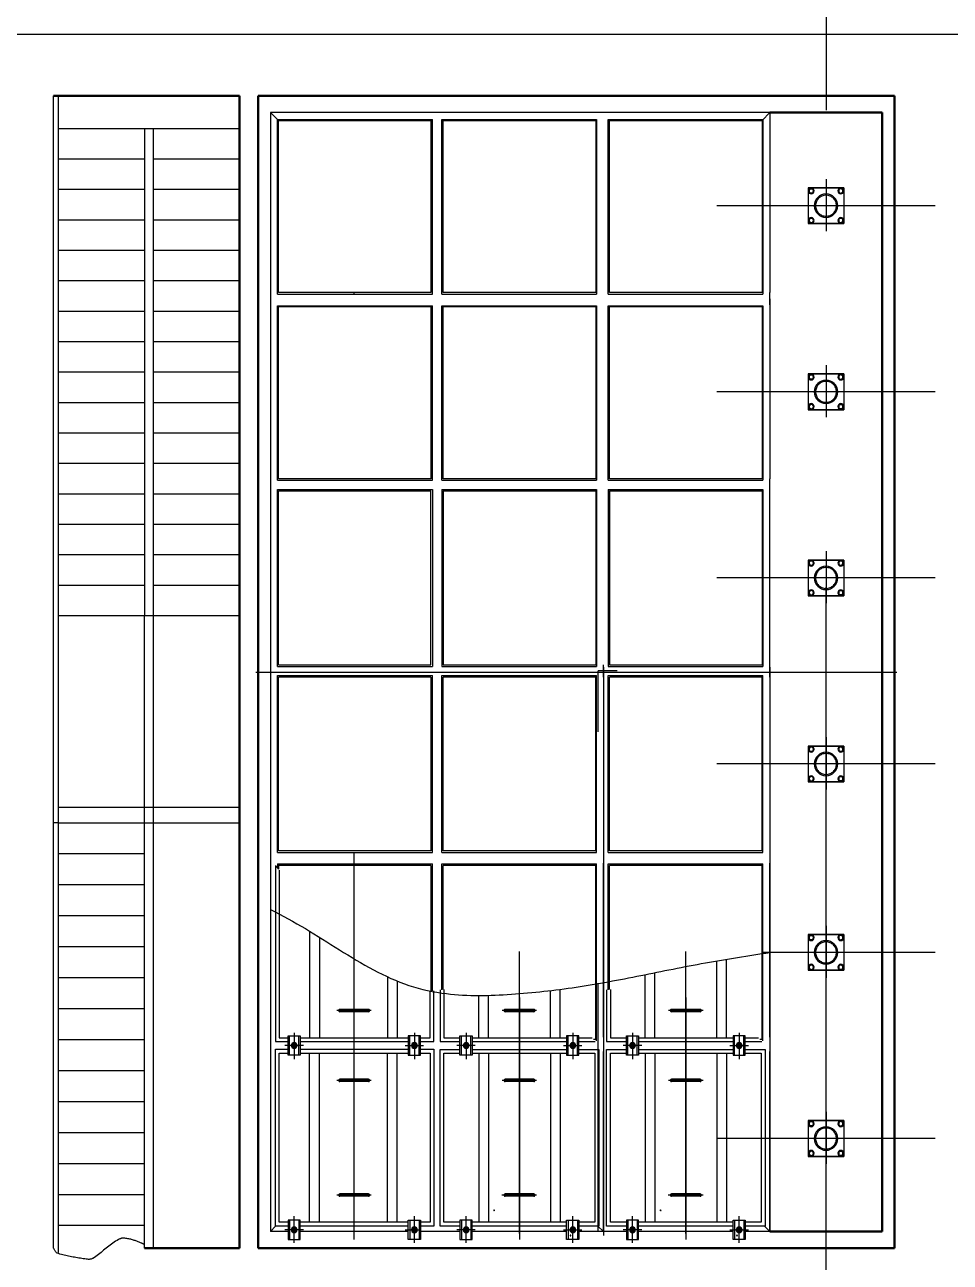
# Model space of a CAD drawing. Extents: x -170 to 1091, y -90 to 504.
# Drawn here: x 235.02 to 242.5, y 65.9 to 75.91 of the extents above; entities that cross this region are included whole.
import ezdxf

# ---------------------------------------------------------------- set-up
doc = ezdxf.new("R2010")
doc.units = 0
doc.header["$LTSCALE"] = 1000
for name, pattern in [('1 实线', [0]), ('2 虚线', [5.75, 4.5, -1.25]), ('4 点画线', [9, 6.25, -1.25, 0.25, -1.25]), ('5 双点画线', [10.5, 6.25, -1.25, 0.25, -1.25, 0.25, -1.25]), ('PF_CENTER', [400, 250, -50, 50, -50])]:
    doc.linetypes.add(name, pattern=pattern)
for name, color, linetype, lineweight in [('01 粗实线', 7, '1 实线', 50), ('02 细灰线', 253, '1 实线', 25), ('03 细红线', 6, '1 实线', 25), ('04 虚线', 54, '2 虚线', 25), ('05 点画线', 141, '4 点画线', 25), ('07 双点画线', 6, '5 双点画线', 25)]:
    doc.layers.add(name, color=color, linetype=linetype, lineweight=lineweight)
doc.layers.add('02', color=1, linetype='CONTINUOUS')
doc.layers.add('05', color=4, linetype='PF_CENTER')

msp = doc.modelspace()

# ---------------------------------------------------------------- linework, layer by layer
at = {"layer": '01 粗实线'}
for p, q in [((236.75632, 75.33535, 0), (235.25334, 75.33535, 0)), ((236.75632, 75.33535, 0), (236.75632, 66.01535, 0)), ((236.90879, 66.01535, 0), (236.90879, 75.33535, 0)), ((236.90879, 75.33535, 0), (242.05334, 75.33535, 0)), ((242.05334, 75.33535, 0), (242.05334, 66.01535, 0)), ((241.04636, 75.20074, 0), (241.95364, 75.20074, 0)), ((241.95364, 75.20074, 0), (241.95364, 66.14971, 0)), ((241.04636, 66.14971, 0), (241.95364, 66.14971, 0)), ((236.75632, 66.01535, 0), (235.98863, 66.01535, 0)), ((242.05334, 66.01535, 0), (236.90879, 66.01535, 0))]:
    msp.add_line(p, q, dxfattribs=at)
at = {"layer": '01 粗实线', "color": 3, "lineweight": 25}
for p, q in [((241.64457, 74.59235, 0), (241.35543, 74.59235, 0)), ((241.35543, 74.59235, 0), (241.64457, 74.59235, 0)), ((241.35543, 74.59235, 0), (241.35543, 74.30322, 0)), ((241.35543, 74.59235, 0), (241.35543, 74.30322, 0)), ((241.64457, 74.59235, 0), (241.64457, 74.30322, 0)), ((241.64457, 74.30322, 0), (241.35543, 74.30322, 0)), ((241.35543, 74.30322, 0), (241.64457, 74.30322, 0)), ((241.64457, 73.08687, 0), (241.35543, 73.08687, 0)), ((241.35543, 73.08687, 0), (241.64457, 73.08687, 0)), ((241.35543, 73.08687, 0), (241.35543, 72.79774, 0)), ((241.35543, 73.08687, 0), (241.35543, 72.79774, 0)), ((241.64457, 73.08687, 0), (241.64457, 72.79774, 0)), ((241.64457, 72.79774, 0), (241.35543, 72.79774, 0)), ((241.35543, 72.79774, 0), (241.64457, 72.79774, 0)), ((241.64457, 71.58139, 0), (241.35543, 71.58139, 0)), ((241.35543, 71.58139, 0), (241.64457, 71.58139, 0)), ((241.35543, 71.58139, 0), (241.35543, 71.29226, 0)), ((241.35543, 71.58139, 0), (241.35543, 71.29226, 0)), ((241.64457, 71.58139, 0), (241.64457, 71.29226, 0)), ((241.64457, 71.29226, 0), (241.35543, 71.29226, 0)), ((241.35543, 71.29226, 0), (241.64457, 71.29226, 0)), ((241.35543, 70.07674, 0), (241.64457, 70.07674, 0)), ((241.64457, 70.07674, 0), (241.35543, 70.07674, 0)), ((241.35543, 70.07674, 0), (241.35543, 69.7876, 0)), ((241.35543, 70.07674, 0), (241.35543, 69.7876, 0)), ((241.64457, 70.07674, 0), (241.64457, 69.7876, 0)), ((241.35543, 69.7876, 0), (241.64457, 69.7876, 0)), ((241.64457, 69.7876, 0), (241.35543, 69.7876, 0)), ((241.35543, 68.55249, 0), (241.64457, 68.55249, 0)), ((241.64457, 68.55249, 0), (241.35543, 68.55249, 0)), ((241.35543, 68.55249, 0), (241.35543, 68.26336, 0)), ((241.35543, 68.55249, 0), (241.35543, 68.26336, 0)), ((241.64457, 68.55249, 0), (241.64457, 68.26336, 0)), ((241.35543, 68.26336, 0), (241.64457, 68.26336, 0)), ((241.64457, 68.26336, 0), (241.35543, 68.26336, 0)), ((241.35543, 67.04702, 0), (241.64457, 67.04702, 0)), ((241.64457, 67.04702, 0), (241.35543, 67.04702, 0)), ((241.35543, 67.04702, 0), (241.35543, 66.75789, 0)), ((241.35543, 67.04702, 0), (241.35543, 66.75789, 0)), ((241.64457, 67.04702, 0), (241.64457, 66.75789, 0)), ((241.35543, 66.75789, 0), (241.64457, 66.75789, 0)), ((241.64457, 66.75789, 0), (241.35543, 66.75789, 0))]:
    msp.add_line(p, q, dxfattribs=at)
at = {"layer": '01 粗实线', "color": 253, "lineweight": 25}
for p, q in [((237.00683, 69.16243, 0), (237.00849, 69.16037, 0)), ((237.05219, 69.10616, 0), (237.07122, 69.08254, 0))]:
    msp.add_line(p, q, dxfattribs=at)
at = {"layer": '01 粗实线', "color": 9, "lineweight": 25, "elevation": 0}
for points in [[(241.40015, 74.56742), (241.39026, 74.54947), (241.37047, 74.54947), (241.36057, 74.56742), (241.37047, 74.58537), (241.39026, 74.58537)], [(241.59985, 74.56742), (241.60974, 74.54947), (241.62953, 74.54947), (241.63943, 74.56742), (241.62953, 74.58537), (241.60974, 74.58537)], [(241.40015, 74.32815), (241.39026, 74.34609), (241.37047, 74.34609), (241.36057, 74.32815), (241.37047, 74.3102), (241.39026, 74.3102)], [(241.59985, 74.32815), (241.60974, 74.34609), (241.62953, 74.34609), (241.63943, 74.32815), (241.62953, 74.3102), (241.60974, 74.3102)], [(241.40015, 73.06194), (241.39026, 73.044), (241.37047, 73.044), (241.36057, 73.06194), (241.37047, 73.07989), (241.39026, 73.07989)], [(241.59985, 73.06194), (241.60974, 73.044), (241.62953, 73.044), (241.63943, 73.06194), (241.62953, 73.07989), (241.60974, 73.07989)], [(241.40015, 72.82267), (241.39026, 72.84061), (241.37047, 72.84061), (241.36057, 72.82267), (241.37047, 72.80472), (241.39026, 72.80472)], [(241.59985, 72.82267), (241.60974, 72.84061), (241.62953, 72.84061), (241.63943, 72.82267), (241.62953, 72.80472), (241.60974, 72.80472)], [(241.40015, 71.55647), (241.39026, 71.53852), (241.37047, 71.53852), (241.36057, 71.55647), (241.37047, 71.57441), (241.39026, 71.57441)], [(241.59985, 71.55647), (241.60974, 71.53852), (241.62953, 71.53852), (241.63943, 71.55647), (241.62953, 71.57441), (241.60974, 71.57441)], [(241.40015, 71.31719), (241.39026, 71.33514), (241.37047, 71.33514), (241.36057, 71.31719), (241.37047, 71.29925), (241.39026, 71.29925)], [(241.59985, 71.31719), (241.60974, 71.33514), (241.62953, 71.33514), (241.63943, 71.31719), (241.62953, 71.29925), (241.60974, 71.29925)], [(241.40015, 70.05181), (241.39026, 70.03386), (241.37047, 70.03386), (241.36057, 70.05181), (241.37047, 70.06975), (241.39026, 70.06975)], [(241.59985, 70.05181), (241.60974, 70.03386), (241.62953, 70.03386), (241.63943, 70.05181), (241.62953, 70.06975), (241.60974, 70.06975)], [(241.40015, 69.81253), (241.39026, 69.83048), (241.37047, 69.83048), (241.36057, 69.81253), (241.37047, 69.79459), (241.39026, 69.79459)], [(241.59985, 69.81253), (241.60974, 69.83048), (241.62953, 69.83048), (241.63943, 69.81253), (241.62953, 69.79459), (241.60974, 69.79459)], [(241.40015, 68.52757), (241.39026, 68.50962), (241.37047, 68.50962), (241.36057, 68.52757), (241.37047, 68.54551), (241.39026, 68.54551)], [(241.59985, 68.52757), (241.60974, 68.50962), (241.62953, 68.50962), (241.63943, 68.52757), (241.62953, 68.54551), (241.60974, 68.54551)], [(241.40015, 68.28829), (241.39026, 68.30624), (241.37047, 68.30624), (241.36057, 68.28829), (241.37047, 68.27035), (241.39026, 68.27035)], [(241.59985, 68.28829), (241.60974, 68.30624), (241.62953, 68.30624), (241.63943, 68.28829), (241.62953, 68.27035), (241.60974, 68.27035)], [(241.40015, 67.02209), (241.39026, 67.00414), (241.37047, 67.00414), (241.36057, 67.02209), (241.37047, 67.04003), (241.39026, 67.04003)], [(241.59985, 67.02209), (241.60974, 67.00414), (241.62953, 67.00414), (241.63943, 67.02209), (241.62953, 67.04003), (241.60974, 67.04003)], [(241.40015, 66.78281), (241.39026, 66.80076), (241.37047, 66.80076), (241.36057, 66.78281), (241.37047, 66.76487), (241.39026, 66.76487)], [(241.59985, 66.78281), (241.60974, 66.80076), (241.62953, 66.80076), (241.63943, 66.78281), (241.62953, 66.76487), (241.60974, 66.76487)]]:
    msp.add_lwpolyline(points, close=True, dxfattribs=at)
at = {"layer": '01 粗实线', "color": 9, "lineweight": 25}
for centre, radius, start, end in [((241.38036, 74.56742, 0), 0.02393, 90, 270), ((241.38036, 74.56742, 0), 0.01734, 90, 270), ((241.38036, 74.56742, 0), 0.02393, 270, 90), ((241.38036, 74.56742, 0), 0.01734, 270, 90), ((241.61964, 74.56742, 0), 0.02393, 90, 270), ((241.61964, 74.56742, 0), 0.01734, 90, 270), ((241.61964, 74.56742, 0), 0.02393, 270, 90), ((241.61964, 74.56742, 0), 0.01734, 270, 90), ((241.38036, 74.32815, 0), 0.02393, 90, 270), ((241.38036, 74.32815, 0), 0.01734, 90, 270), ((241.38036, 74.32815, 0), 0.02393, 270, 90), ((241.38036, 74.32815, 0), 0.01734, 270, 90), ((241.61964, 74.32815, 0), 0.02393, 90, 270), ((241.61964, 74.32815, 0), 0.01734, 90, 270), ((241.61964, 74.32815, 0), 0.02393, 270, 90), ((241.61964, 74.32815, 0), 0.01734, 270, 90), ((241.38036, 73.06194, 0), 0.02393, 90, 270), ((241.38036, 73.06194, 0), 0.01734, 90, 270), ((241.38036, 73.06194, 0), 0.02393, 270, 90), ((241.38036, 73.06194, 0), 0.01734, 270, 90), ((241.61964, 73.06194, 0), 0.02393, 90, 270), ((241.61964, 73.06194, 0), 0.01734, 90, 270), ((241.61964, 73.06194, 0), 0.02393, 270, 90), ((241.61964, 73.06194, 0), 0.01734, 270, 90), ((241.38036, 72.82267, 0), 0.02393, 90, 270), ((241.38036, 72.82267, 0), 0.01734, 90, 270), ((241.38036, 72.82267, 0), 0.02393, 270, 90), ((241.38036, 72.82267, 0), 0.01734, 270, 90), ((241.61964, 72.82267, 0), 0.02393, 90, 270), ((241.61964, 72.82267, 0), 0.01734, 90, 270), ((241.61964, 72.82267, 0), 0.02393, 270, 90), ((241.61964, 72.82267, 0), 0.01734, 270, 90), ((241.38036, 71.55647, 0), 0.02393, 90, 270), ((241.38036, 71.55647, 0), 0.01734, 90, 270), ((241.38036, 71.55647, 0), 0.02393, 270, 90), ((241.38036, 71.55647, 0), 0.01734, 270, 90), ((241.61964, 71.55647, 0), 0.02393, 90, 270), ((241.61964, 71.55647, 0), 0.01734, 90, 270), ((241.61964, 71.55647, 0), 0.02393, 270, 90), ((241.61964, 71.55647, 0), 0.01734, 270, 90), ((241.38036, 71.31719, 0), 0.02393, 90, 270), ((241.38036, 71.31719, 0), 0.01734, 90, 270), ((241.38036, 71.31719, 0), 0.02393, 270, 90), ((241.38036, 71.31719, 0), 0.01734, 270, 90), ((241.61964, 71.31719, 0), 0.02393, 90, 270), ((241.61964, 71.31719, 0), 0.01734, 90, 270), ((241.61964, 71.31719, 0), 0.02393, 270, 90), ((241.61964, 71.31719, 0), 0.01734, 270, 90), ((241.38036, 70.05181, 0), 0.02393, 90, 270), ((241.38036, 70.05181, 0), 0.01734, 90, 270), ((241.38036, 70.05181, 0), 0.02393, 270, 90), ((241.38036, 70.05181, 0), 0.01734, 270, 90), ((241.61964, 70.05181, 0), 0.02393, 90, 270), ((241.61964, 70.05181, 0), 0.01734, 90, 270), ((241.61964, 70.05181, 0), 0.02393, 270, 90), ((241.61964, 70.05181, 0), 0.01734, 270, 90), ((241.38036, 69.81253, 0), 0.02393, 90, 270), ((241.38036, 69.81253, 0), 0.01734, 90, 270), ((241.38036, 69.81253, 0), 0.02393, 270, 90), ((241.38036, 69.81253, 0), 0.01734, 270, 90), ((241.61964, 69.81253, 0), 0.02393, 90, 270), ((241.61964, 69.81253, 0), 0.01734, 90, 270), ((241.61964, 69.81253, 0), 0.02393, 270, 90), ((241.61964, 69.81253, 0), 0.01734, 270, 90), ((241.38036, 68.52757, 0), 0.02393, 90, 270), ((241.38036, 68.52757, 0), 0.01734, 90, 270), ((241.38036, 68.52757, 0), 0.02393, 270, 90), ((241.38036, 68.52757, 0), 0.01734, 270, 90), ((241.61964, 68.52757, 0), 0.02393, 90, 270), ((241.61964, 68.52757, 0), 0.01734, 90, 270), ((241.61964, 68.52757, 0), 0.02393, 270, 90), ((241.61964, 68.52757, 0), 0.01734, 270, 90), ((241.38036, 68.28829, 0), 0.02393, 90, 270), ((241.38036, 68.28829, 0), 0.01734, 90, 270), ((241.38036, 68.28829, 0), 0.02393, 270, 90), ((241.38036, 68.28829, 0), 0.01734, 270, 90), ((241.61964, 68.28829, 0), 0.02393, 90, 270), ((241.61964, 68.28829, 0), 0.01734, 90, 270), ((241.61964, 68.28829, 0), 0.02393, 270, 90), ((241.61964, 68.28829, 0), 0.01734, 270, 90), ((241.38036, 67.02209, 0), 0.02393, 90, 270), ((241.38036, 67.02209, 0), 0.01734, 90, 270), ((241.38036, 67.02209, 0), 0.02393, 270, 90), ((241.38036, 67.02209, 0), 0.01734, 270, 90), ((241.61964, 67.02209, 0), 0.02393, 90, 270), ((241.61964, 67.02209, 0), 0.01734, 90, 270), ((241.61964, 67.02209, 0), 0.02393, 270, 90), ((241.61964, 67.02209, 0), 0.01734, 270, 90), ((241.38036, 66.78281, 0), 0.02393, 90, 270), ((241.38036, 66.78281, 0), 0.01734, 90, 270), ((241.38036, 66.78281, 0), 0.02393, 270, 90), ((241.38036, 66.78281, 0), 0.01734, 270, 90), ((241.61964, 66.78281, 0), 0.02393, 90, 270), ((241.61964, 66.78281, 0), 0.01734, 90, 270), ((241.61964, 66.78281, 0), 0.02393, 270, 90), ((241.61964, 66.78281, 0), 0.01734, 270, 90)]:
    msp.add_arc(centre, radius, start, end, dxfattribs=at)
at = {"layer": '01 粗实线', "color": 3, "lineweight": 25}
for centre, start, end in [((241.5, 74.44778, 0), 90, 270), ((241.5, 74.44778, 0), 270, 90), ((241.5, 72.94231, 0), 90, 270), ((241.5, 72.94231, 0), 270, 90), ((241.5, 71.43683, 0), 90, 270), ((241.5, 71.43683, 0), 270, 90), ((241.5, 69.93217, 0), 90, 270), ((241.5, 69.93217, 0), 270, 90), ((241.5, 68.40793, 0), 90, 270), ((241.5, 68.40793, 0), 270, 90), ((241.5, 66.90245, 0), 90, 270), ((241.5, 66.90245, 0), 270, 90)]:
    msp.add_arc(centre, 0.09472, start, end, dxfattribs=at)
at = {"layer": '01 粗实线', "lineweight": 25}
for centre, start, end in [((238.81603, 66.32146, 0), 90, 270), ((238.81603, 66.32146, 0), 270, 90), ((240.16199, 66.32146, 0), 90, 270), ((240.16199, 66.32146, 0), 270, 90), ((239.44973, 66.1664, 0), 90, 270), ((239.44973, 66.1664, 0), 270, 90), ((240.79569, 66.1664, 0), 90, 270), ((240.79569, 66.1664, 0), 270, 90), ((239.43395, 66.11782, 0), 90, 270), ((239.43395, 66.11782, 0), 270, 90), ((240.77991, 66.11782, 0), 90, 270), ((240.77991, 66.11782, 0), 270, 90)]:
    msp.add_arc(centre, 0.00353, start, end, dxfattribs=at)
at = {"layer": '01 粗实线', "color": 2, "lineweight": 25}
msp.add_open_spline([(235.98863, 66.04495, 0), (235.98695, 66.04574, 0), (235.9836, 66.04733, 0), (235.97863, 66.04977, 0), (235.97365, 66.05217, 0), (235.96865, 66.05451, 0), (235.96102, 66.05774, 0), (235.9508, 66.06178, 0), (235.93806, 66.06681, 0), (235.92531, 66.0717, 0), (235.9125, 66.07645, 0), (235.89903, 66.08148, 0), (235.88464, 66.08598, 0), (235.86925, 66.08938, 0), (235.85376, 66.09213, 0), (235.83817, 66.09437, 0), (235.82569, 66.09672, 0), (235.81605, 66.09769, 0), (235.80939, 66.09701, 0), (235.80285, 66.09555, 0), (235.79648, 66.09344, 0), (235.77583, 66.08469, 0), (235.74263, 66.06551, 0), (235.69929, 66.03321, 0), (235.65791, 65.99817, 0), (235.61586, 65.96406, 0), (235.58428, 65.93965, 0), (235.56163, 65.92826, 0), (235.55087, 65.92585, 0), (235.53985, 65.92494, 0), (235.52875, 65.92524, 0), (235.50539, 65.92809, 0), (235.46993, 65.93361, 0), (235.42226, 65.9414, 0), (235.37485, 65.95044, 0), (235.32834, 65.96276, 0), (235.29373, 65.97005, 0), (235.27358, 65.98067, 0), (235.26775, 65.98883, 0), (235.26305, 65.9978, 0), (235.25881, 66.00723, 0), (235.25514, 66.01305, 0), (235.25334, 66.0159, 0)], degree=3, knots=[0, 0, 0, 0, 0.005578262, 0.011104128, 0.016629105, 0.022151479, 0.02767276, 0.041462818, 0.055120002, 0.06877732, 0.082434284, 0.096090533, 0.111913495, 0.12760435, 0.143345369, 0.159108357, 0.174838908, 0.18146115, 0.188087013, 0.194799666, 0.201540054, 0.208195711, 0.262057426, 0.315925246, 0.370240999, 0.424624645, 0.478563876, 0.489400229, 0.500285889, 0.511383385, 0.522552568, 0.533526615, 0.581951449, 0.630207253, 0.678429636, 0.726619944, 0.774667684, 0.784076661, 0.793733073, 0.804063491, 0.814572485, 0.824677626, 0.824677626, 0.824677626, 0.824677626], dxfattribs=at)
at = {"layer": '02', "ltscale": 8}
msp.add_line((224, 75.83535, 0), (277.35, 75.83535, 0), dxfattribs=at)
at = {"layer": '02 细灰线', "color": 7}
for p, q in [((235.25334, 69.45556, 0), (235.25334, 75.33535, 0)), ((235.29073, 75.33535, 0), (235.29073, 69.45556, 0)), ((237.00849, 75.20074, 0), (237.00849, 66.97068, 0)), ((239.70041, 75.20074, 0), (237.00849, 75.20074, 0)), ((237.00849, 75.20074, 0), (237.07122, 75.13801, 0)), ((241.04636, 75.20074, 0), (238.35445, 75.20074, 0)), ((239.68472, 75.20074, 0), (239.63768, 75.20074, 0)), ((241.04636, 75.20074, 0), (240.98363, 75.13801, 0)), ((241.03068, 75.20074, 0), (240.98363, 75.20074, 0)), ((241.04636, 75.20074, 0), (241.04636, 73.74464, 0)), ((237.06495, 75.14428, 0), (238.31681, 75.14428, 0)), ((237.06495, 73.73287, 0), (237.06495, 75.14428, 0)), ((237.07122, 75.13801, 0), (238.31681, 75.13801, 0)), ((237.07122, 73.74464, 0), (237.07122, 75.13801, 0)), ((238.30505, 75.13801, 0), (238.30505, 73.74464, 0)), ((238.31681, 75.13801, 0), (238.30505, 75.13801, 0)), ((238.39209, 75.14428, 0), (239.64395, 75.14428, 0)), ((238.39209, 75.13801, 0), (239.63768, 75.13801, 0)), ((238.40385, 75.13801, 0), (238.39209, 75.13801, 0)), ((238.40385, 73.74464, 0), (238.40385, 75.13801, 0)), ((239.64395, 75.14428, 0), (239.63768, 75.13801, 0)), ((239.63768, 75.13801, 0), (239.63768, 73.74464, 0)), ((239.64395, 75.14428, 0), (239.64395, 73.73287, 0)), ((239.73804, 75.14428, 0), (240.98991, 75.14428, 0)), ((239.73804, 75.13801, 0), (240.98363, 75.13801, 0)), ((239.74981, 75.13801, 0), (239.73804, 75.13801, 0)), ((239.74981, 73.74464, 0), (239.74981, 75.13801, 0)), ((240.98363, 75.13801, 0), (240.98363, 73.74464, 0)), ((240.98991, 75.14428, 0), (240.98991, 73.73287, 0)), ((235.29073, 75.07336, 0), (236.75632, 75.07336, 0)), ((235.98863, 75.07336, 0), (235.98863, 71.1327, 0)), ((236.05842, 75.07336, 0), (236.05842, 71.1327, 0)), ((235.29073, 74.82707, 0), (235.98863, 74.82707, 0)), ((236.05842, 74.82707, 0), (236.75632, 74.82707, 0)), ((235.29073, 74.58078, 0), (235.98863, 74.58078, 0)), ((236.05842, 74.58078, 0), (236.75632, 74.58078, 0)), ((235.29073, 74.33449, 0), (235.98863, 74.33449, 0)), ((236.05842, 74.33449, 0), (236.75632, 74.33449, 0)), ((235.29073, 74.0882, 0), (235.98863, 74.0882, 0)), ((236.05842, 74.0882, 0), (236.75632, 74.0882, 0)), ((235.29073, 73.8419, 0), (235.98863, 73.8419, 0)), ((236.05842, 73.8419, 0), (236.75632, 73.8419, 0)), ((237.00849, 73.69524, 0), (237.00849, 66.14971, 0)), ((238.30505, 73.74464, 0), (237.07122, 73.74464, 0)), ((239.63768, 73.74464, 0), (238.40385, 73.74464, 0)), ((240.98363, 73.74464, 0), (239.74981, 73.74464, 0)), ((241.04636, 73.64584, 0), (241.04636, 73.74464, 0)), ((241.04636, 73.69524, 0), (241.04636, 72.23913, 0)), ((235.29073, 73.59561, 0), (235.98863, 73.59561, 0)), ((236.05842, 73.59561, 0), (236.75632, 73.59561, 0)), ((237.06495, 72.22737, 0), (237.06495, 73.63878, 0)), ((237.06495, 73.63878, 0), (238.31681, 73.63878, 0)), ((237.06495, 73.63878, 0), (237.07122, 73.63251, 0)), ((237.07122, 72.23913, 0), (237.07122, 73.63251, 0)), ((237.07122, 73.63251, 0), (238.31681, 73.63251, 0)), ((238.30505, 73.63251, 0), (238.30505, 72.23913, 0)), ((238.31681, 73.63251, 0), (238.30505, 73.63251, 0)), ((238.39209, 73.63878, 0), (239.64395, 73.63878, 0)), ((238.39209, 73.63251, 0), (239.63768, 73.63251, 0)), ((238.40385, 73.63251, 0), (238.39209, 73.63251, 0)), ((238.40385, 72.23913, 0), (238.40385, 73.63251, 0)), ((239.64395, 73.63878, 0), (239.63768, 73.63251, 0)), ((239.63768, 73.63251, 0), (239.63768, 72.23913, 0)), ((239.64395, 73.63878, 0), (239.64395, 72.22737, 0)), ((239.73804, 73.63878, 0), (240.98991, 73.63878, 0)), ((239.73804, 73.63251, 0), (240.98363, 73.63251, 0)), ((239.74981, 73.63251, 0), (239.73804, 73.63251, 0)), ((239.74981, 72.23913, 0), (239.74981, 73.63251, 0)), ((240.98991, 73.63878, 0), (240.98363, 73.63251, 0)), ((240.98363, 73.63251, 0), (240.98363, 72.23913, 0)), ((240.98991, 73.63878, 0), (240.98991, 72.22737, 0)), ((235.29073, 73.34932, 0), (235.98863, 73.34932, 0)), ((236.05842, 73.34932, 0), (236.75632, 73.34932, 0)), ((235.29073, 73.10303, 0), (235.98863, 73.10303, 0)), ((236.05842, 73.10303, 0), (236.75632, 73.10303, 0)), ((235.29073, 72.85674, 0), (235.98863, 72.85674, 0)), ((236.05842, 72.85674, 0), (236.75632, 72.85674, 0)), ((235.29073, 72.61045, 0), (235.98863, 72.61045, 0)), ((236.05842, 72.61045, 0), (236.75632, 72.61045, 0)), ((235.29073, 72.36416, 0), (235.98863, 72.36416, 0)), ((236.05842, 72.36416, 0), (236.75632, 72.36416, 0)), ((238.30505, 72.23913, 0), (237.07122, 72.23913, 0)), ((239.63768, 72.23913, 0), (238.40385, 72.23913, 0)), ((240.98363, 72.23913, 0), (239.74981, 72.23913, 0)), ((241.04636, 72.14033, 0), (241.04636, 72.23913, 0)), ((235.29073, 72.11787, 0), (235.98863, 72.11787, 0)), ((236.05842, 72.11787, 0), (236.75632, 72.11787, 0)), ((237.06495, 70.72187, 0), (237.06495, 72.15209, 0)), ((237.07122, 70.73363, 0), (237.07122, 72.14033, 0)), ((237.07122, 72.14033, 0), (238.30505, 72.14033, 0)), ((238.30505, 70.73363, 0), (238.30505, 72.14033, 0)), ((238.40385, 72.14033, 0), (239.63768, 72.14033, 0)), ((238.40385, 72.14033, 0), (238.40385, 70.73363, 0)), ((239.63768, 72.14033, 0), (239.63768, 70.73363, 0)), ((239.64395, 72.15209, 0), (239.64395, 72.14033, 0)), ((239.64395, 72.14033, 0), (239.64395, 70.72187, 0)), ((239.74981, 72.14033, 0), (239.74981, 70.73363, 0)), ((239.74981, 72.14033, 0), (240.98363, 72.14033, 0)), ((240.98363, 72.14033, 0), (240.98363, 70.73363, 0)), ((240.98991, 72.15209, 0), (240.98991, 72.14033, 0)), ((240.98991, 72.14033, 0), (240.98991, 70.72187, 0)), ((241.04636, 70.73363, 0), (241.04636, 72.14033, 0)), ((235.29073, 71.87157, 0), (235.98863, 71.87157, 0)), ((236.05842, 71.87157, 0), (236.75632, 71.87157, 0)), ((235.29073, 71.62528, 0), (235.98863, 71.62528, 0)), ((236.05842, 71.62528, 0), (236.75632, 71.62528, 0)), ((235.29073, 71.37899, 0), (235.98863, 71.37899, 0)), ((236.05842, 71.37899, 0), (236.75632, 71.37899, 0)), ((235.29073, 71.1327, 0), (236.75632, 71.1327, 0)), ((235.98863, 66.01535, 0), (235.98863, 71.1327, 0)), ((236.05842, 71.1327, 0), (236.05842, 66.01535, 0)), ((237.07122, 70.73363, 0), (238.30505, 70.73363, 0)), ((238.40385, 70.73363, 0), (239.63768, 70.73363, 0)), ((239.70041, 70.63483, 0), (239.70041, 70.73363, 0)), ((239.70041, 70.71481, 0), (239.70041, 69.11132, 0)), ((239.74981, 70.73363, 0), (240.98363, 70.73363, 0)), ((241.04636, 70.63483, 0), (241.04636, 70.73363, 0)), ((241.04636, 70.71481, 0), (241.04636, 69.11132, 0)), ((237.06495, 69.21718, 0), (237.06495, 70.64659, 0)), ((238.30505, 70.63483, 0), (237.07122, 70.63483, 0)), ((237.07122, 69.22894, 0), (237.07122, 70.63483, 0)), ((238.30505, 70.63483, 0), (238.30505, 69.22894, 0)), ((239.63768, 70.63483, 0), (238.40385, 70.63483, 0)), ((238.40385, 69.22894, 0), (238.40385, 70.63483, 0)), ((239.63768, 69.22894, 0), (239.63768, 70.63483, 0)), ((239.64395, 69.21718, 0), (239.64395, 70.64659, 0)), ((239.70041, 70.63483, 0), (239.70041, 69.13014, 0)), ((240.98363, 70.63483, 0), (239.74981, 70.63483, 0)), ((239.74981, 69.22894, 0), (239.74981, 70.63483, 0)), ((240.98363, 69.22894, 0), (240.98363, 70.63483, 0)), ((240.98991, 69.21718, 0), (240.98991, 70.64659, 0)), ((241.04636, 70.63483, 0), (241.04636, 69.13014, 0)), ((235.29073, 69.58268, 0), (236.75632, 69.58268, 0)), ((235.29073, 69.45556, 0), (235.25334, 69.45556, 0)), ((235.29073, 69.45556, 0), (236.75632, 69.45556, 0)), ((238.30505, 69.22894, 0), (237.07122, 69.22894, 0)), ((239.63768, 69.22894, 0), (238.40385, 69.22894, 0)), ((240.98363, 69.22894, 0), (239.74981, 69.22894, 0)), ((237.04692, 69.11213, 0), (237.04692, 68.45737, 0)), ((237.06495, 69.12308, 0), (237.06495, 69.08976, 0)), ((238.30505, 69.11132, 0), (237.07122, 69.11132, 0)), ((237.07122, 69.11132, 0), (237.07122, 69.08197, 0)), ((238.30505, 69.11132, 0), (238.30505, 68.09462, 0)), ((239.63768, 69.11132, 0), (238.40385, 69.11132, 0)), ((239.63768, 69.11132, 0), (238.40385, 69.11132, 0)), ((238.40385, 68.10668, 0), (238.40385, 69.11132, 0)), ((239.63768, 67.70462, 0), (239.63768, 69.11132, 0)), ((239.64395, 67.69285, 0), (239.64395, 69.12308, 0)), ((239.70041, 67.72344, 0), (239.70041, 69.13014, 0)), ((239.70041, 69.11132, 0), (239.70041, 67.70462, 0)), ((239.74981, 68.10668, 0), (239.74981, 69.11132, 0)), ((240.98363, 69.11132, 0), (239.74981, 69.11132, 0)), ((240.98363, 69.11132, 0), (239.74981, 69.11132, 0)), ((240.98363, 67.70462, 0), (240.98363, 69.11132, 0)), ((240.98991, 67.69285, 0), (240.98991, 69.12308, 0)), ((241.04636, 67.72344, 0), (241.04636, 69.13014, 0)), ((241.04636, 69.11132, 0), (241.04636, 67.70462, 0)), ((237.00849, 68.45737, 0), (237.00849, 67.70462, 0)), ((237.04692, 68.45737, 0), (237.04692, 67.68625, 0)), ((238.32936, 67.68625, 0), (238.32936, 68.09792, 0)), ((238.37921, 68.1047, 0), (238.37921, 67.68658, 0)), ((239.72516, 68.1047, 0), (239.72516, 67.68658, 0)), ((237.8009, 67.94691, 0), (237.5688, 67.94691, 0)), ((237.8009, 67.92809, 0), (237.5688, 67.92809, 0)), ((239.13681, 67.94691, 0), (238.90471, 67.94691, 0)), ((239.13681, 67.92809, 0), (238.90471, 67.92809, 0)), ((240.48277, 67.94691, 0), (240.25067, 67.94691, 0)), ((240.48277, 67.92809, 0), (240.25067, 67.92809, 0)), ((237.00849, 67.70462, 0), (237.00849, 66.95186, 0)), ((237.04692, 67.68625, 0), (237.1493, 67.68625, 0)), ((237.24809, 67.68625, 0), (238.1216, 67.68625, 0)), ((238.2204, 67.68625, 0), (238.32936, 67.68625, 0)), ((238.37921, 67.68658, 0), (238.53976, 67.68658, 0)), ((238.63856, 67.68658, 0), (239.40229, 67.68658, 0)), ((239.50109, 67.68658, 0), (239.63434, 67.68658, 0)), ((239.63768, 67.70462, 0), (239.61976, 67.70462, 0)), ((239.63768, 67.70462, 0), (239.61976, 67.70462, 0)), ((239.70041, 67.72344, 0), (239.70041, 66.11913, 0)), ((239.70041, 67.70462, 0), (239.70041, 67.60582, 0)), ((239.72516, 67.68658, 0), (239.88572, 67.68658, 0)), ((239.98452, 67.68658, 0), (240.74825, 67.68658, 0)), ((240.84705, 67.68658, 0), (240.9803, 67.68658, 0)), ((240.98363, 67.70462, 0), (240.96571, 67.70462, 0)), ((240.98363, 67.70462, 0), (240.96571, 67.70462, 0)), ((241.04636, 67.72344, 0), (241.04636, 66.14971, 0)), ((241.04636, 67.70462, 0), (241.04636, 67.60582, 0)), ((237.04692, 67.62419, 0), (237.1493, 67.62419, 0)), ((237.04692, 66.95186, 0), (237.04692, 67.62419, 0)), ((237.24809, 67.62419, 0), (238.1216, 67.62419, 0)), ((238.2204, 67.62419, 0), (238.32936, 67.62419, 0)), ((238.32936, 67.62419, 0), (238.32936, 66.95186, 0)), ((238.37921, 66.95186, 0), (238.37921, 67.62385, 0)), ((238.37921, 67.62385, 0), (238.53976, 67.62385, 0)), ((238.63856, 67.62385, 0), (239.40229, 67.62385, 0)), ((239.50109, 67.62385, 0), (239.66165, 67.62385, 0)), ((239.66165, 67.62385, 0), (239.66165, 66.95186, 0)), ((239.70041, 66.8664, 0), (239.70041, 67.60582, 0)), ((239.72516, 67.62385, 0), (239.88572, 67.62385, 0)), ((239.72516, 66.95186, 0), (239.72516, 67.62385, 0)), ((239.98452, 67.62385, 0), (240.74825, 67.62385, 0)), ((240.84705, 67.62385, 0), (241.00761, 67.62385, 0)), ((241.00761, 67.62385, 0), (241.00761, 66.95186, 0)), ((241.04636, 66.8664, 0), (241.04636, 67.60582, 0)), ((237.8009, 67.38234, 0), (237.5688, 67.38234, 0)), ((239.13681, 67.38234, 0), (238.90471, 67.38234, 0)), ((240.48277, 67.38234, 0), (240.25067, 67.38234, 0)), ((237.8009, 67.36353, 0), (237.5688, 67.36353, 0)), ((239.13681, 67.36353, 0), (238.90471, 67.36353, 0)), ((240.48277, 67.36353, 0), (240.25067, 67.36353, 0)), ((237.00849, 66.95186, 0), (237.00849, 66.14971, 0)), ((237.04692, 66.19474, 0), (237.04692, 66.95186, 0)), ((238.32936, 66.95186, 0), (238.32936, 66.19474, 0)), ((238.37921, 66.19441, 0), (238.37921, 66.95186, 0)), ((239.66165, 66.95186, 0), (239.66165, 66.19441, 0)), ((239.70041, 66.14971, 0), (239.70041, 66.8664, 0)), ((239.72516, 66.19441, 0), (239.72516, 66.95186, 0)), ((241.00761, 66.95186, 0), (241.00761, 66.19441, 0)), ((241.04636, 66.14971, 0), (241.04636, 66.8664, 0)), ((237.8009, 66.45473, 0), (237.5688, 66.45473, 0)), ((237.8009, 66.43592, 0), (237.5688, 66.43592, 0)), ((239.13681, 66.45473, 0), (238.90471, 66.45473, 0)), ((239.13681, 66.43592, 0), (238.90471, 66.43592, 0)), ((240.48277, 66.45473, 0), (240.25067, 66.45473, 0)), ((240.48277, 66.43592, 0), (240.25067, 66.43592, 0)), ((237.04692, 66.19474, 0), (237.00849, 66.14971, 0)), ((237.1493, 66.19474, 0), (237.04692, 66.19474, 0)), ((238.1216, 66.19474, 0), (237.24809, 66.19474, 0)), ((238.32936, 66.19474, 0), (238.2204, 66.19474, 0)), ((238.53976, 66.19441, 0), (238.37921, 66.19441, 0)), ((239.40229, 66.19441, 0), (238.63856, 66.19441, 0)), ((239.66165, 66.19441, 0), (239.50109, 66.19441, 0)), ((239.65571, 66.19441, 0), (239.70041, 66.14971, 0)), ((239.88572, 66.19441, 0), (239.72516, 66.19441, 0)), ((240.74825, 66.19441, 0), (239.98452, 66.19441, 0)), ((241.00761, 66.19441, 0), (240.84705, 66.19441, 0)), ((241.00167, 66.19441, 0), (241.04636, 66.14971, 0)), ((237.1493, 66.14971, 0), (237.00849, 66.14971, 0)), ((238.1216, 66.14971, 0), (237.24809, 66.14971, 0)), ((238.53976, 66.14971, 0), (238.2204, 66.14971, 0)), ((239.40229, 66.14971, 0), (238.63856, 66.14971, 0)), ((239.70041, 66.14971, 0), (239.50109, 66.14971, 0)), ((239.88572, 66.14971, 0), (239.56636, 66.14971, 0)), ((240.74825, 66.14971, 0), (239.98452, 66.14971, 0)), ((241.04636, 66.14971, 0), (240.84705, 66.14971, 0))]:
    msp.add_line(p, q, dxfattribs=at)
at = {"layer": '02 细灰线', "color": 7, "elevation": 0}
for points in [[(237.24809, 67.57681), (237.1493, 67.57681), (237.1493, 67.73363), (237.24809, 67.73363)], [(237.19869, 67.67574), (237.17988, 67.66548), (237.17988, 67.64496), (237.19869, 67.6347), (237.21751, 67.64496), (237.21751, 67.66548)], [(238.1216, 67.57681), (238.2204, 67.57681), (238.2204, 67.73363), (238.1216, 67.73363)], [(238.171, 67.67574), (238.18982, 67.66548), (238.18982, 67.64496), (238.171, 67.6347), (238.15218, 67.64496), (238.15218, 67.66548)], [(238.63856, 67.57681), (238.53976, 67.57681), (238.53976, 67.73363), (238.63856, 67.73363)], [(238.58916, 67.67574), (238.57035, 67.66548), (238.57035, 67.64496), (238.58916, 67.6347), (238.60798, 67.64496), (238.60798, 67.66548)], [(239.40229, 67.57681), (239.50109, 67.57681), (239.50109, 67.73363), (239.40229, 67.73363)], [(239.45169, 67.67574), (239.47051, 67.66548), (239.47051, 67.64496), (239.45169, 67.6347), (239.43287, 67.64496), (239.43287, 67.66548)], [(239.98452, 67.57681), (239.88572, 67.57681), (239.88572, 67.73363), (239.98452, 67.73363)], [(239.93512, 67.67574), (239.9163, 67.66548), (239.9163, 67.64496), (239.93512, 67.6347), (239.95394, 67.64496), (239.95394, 67.66548)], [(240.74825, 67.57681), (240.84705, 67.57681), (240.84705, 67.73363), (240.74825, 67.73363)], [(240.79765, 67.67574), (240.81647, 67.66548), (240.81647, 67.64496), (240.79765, 67.6347), (240.77883, 67.64496), (240.77883, 67.66548)], [(237.24809, 66.24145), (237.1493, 66.24145), (237.1493, 66.08463), (237.24809, 66.08463)], [(237.19869, 66.14252), (237.17988, 66.15278), (237.17988, 66.1733), (237.19869, 66.18356), (237.21751, 66.1733), (237.21751, 66.15278)], [(238.1216, 66.24145), (238.2204, 66.24145), (238.2204, 66.08463), (238.1216, 66.08463)], [(238.171, 66.14252), (238.18982, 66.15278), (238.18982, 66.1733), (238.171, 66.18356), (238.15218, 66.1733), (238.15218, 66.15278)], [(238.63856, 66.24145), (238.53976, 66.24145), (238.53976, 66.08463), (238.63856, 66.08463)], [(238.58916, 66.14252), (238.57035, 66.15278), (238.57035, 66.1733), (238.58916, 66.18356), (238.60798, 66.1733), (238.60798, 66.15278)], [(239.40229, 66.24145), (239.50109, 66.24145), (239.50109, 66.08463), (239.40229, 66.08463)], [(239.45169, 66.14252), (239.47051, 66.15278), (239.47051, 66.1733), (239.45169, 66.18356), (239.43287, 66.1733), (239.43287, 66.15278)], [(239.98452, 66.24145), (239.88572, 66.24145), (239.88572, 66.08463), (239.98452, 66.08463)], [(239.93512, 66.14252), (239.9163, 66.15278), (239.9163, 66.1733), (239.93512, 66.18356), (239.95394, 66.1733), (239.95394, 66.15278)], [(240.74825, 66.24145), (240.84705, 66.24145), (240.84705, 66.08463), (240.74825, 66.08463)], [(240.79765, 66.14252), (240.81647, 66.15278), (240.81647, 66.1733), (240.79765, 66.18356), (240.77883, 66.1733), (240.77883, 66.15278)]]:
    msp.add_lwpolyline(points, close=True, dxfattribs=at)
at = {"layer": '02 细灰线', "color": 7}
for centre, radius, start, end in [((237.5688, 67.9375, 0), 0.00941, 89.971692, 269.999987), ((237.8009, 67.9375, 0), 0.00941, 269.982951, 89.999947), ((237.8009, 67.9375, 0), 0.000000000765, 90, 270), ((237.8009, 67.9375, 0), 0.000000000765, 270, 90), ((238.90471, 67.9375, 0), 0.00941, 89.971692, 269.999987), ((239.13681, 67.9375, 0), 0.00941, 269.982951, 89.999947), ((239.13681, 67.9375, 0), 0.000000000765, 90, 270), ((239.13681, 67.9375, 0), 0.000000000765, 270, 90), ((240.25067, 67.9375, 0), 0.00941, 89.971692, 269.999987), ((240.48277, 67.9375, 0), 0.00941, 269.982951, 89.999947), ((240.48277, 67.9375, 0), 0.000000000765, 90, 270), ((240.48277, 67.9375, 0), 0.000000000765, 270, 90), ((237.19869, 67.65522, 0), 0.02352, 90, 270), ((237.19869, 67.65522, 0), 0.01804, 90, 270), ((237.19869, 67.65522, 0), 0.01255, 90, 270), ((237.19869, 67.65522, 0), 0.02352, 270, 90), ((237.19869, 67.65522, 0), 0.01804, 270, 90), ((237.19869, 67.65522, 0), 0.01255, 270, 90), ((238.171, 67.65522, 0), 0.02352, 90, 270), ((238.171, 67.65522, 0), 0.01804, 90, 270), ((238.171, 67.65522, 0), 0.01255, 90, 270), ((238.171, 67.65522, 0), 0.02352, 270, 90), ((238.171, 67.65522, 0), 0.01804, 270, 90), ((238.171, 67.65522, 0), 0.01255, 270, 90), ((238.58916, 67.65522, 0), 0.02352, 90, 270), ((238.58916, 67.65522, 0), 0.01804, 90, 270), ((238.58916, 67.65522, 0), 0.01255, 90, 270), ((238.58916, 67.65522, 0), 0.02352, 270, 90), ((238.58916, 67.65522, 0), 0.01804, 270, 90), ((238.58916, 67.65522, 0), 0.01255, 270, 90), ((239.45169, 67.65522, 0), 0.02352, 90, 270), ((239.45169, 67.65522, 0), 0.01804, 90, 270), ((239.45169, 67.65522, 0), 0.01255, 90, 270), ((239.45169, 67.65522, 0), 0.02352, 270, 90), ((239.45169, 67.65522, 0), 0.01804, 270, 90), ((239.45169, 67.65522, 0), 0.01255, 270, 90), ((239.93512, 67.65522, 0), 0.02352, 90, 270), ((239.93512, 67.65522, 0), 0.01804, 90, 270), ((239.93512, 67.65522, 0), 0.01255, 90, 270), ((239.93512, 67.65522, 0), 0.02352, 270, 90), ((239.93512, 67.65522, 0), 0.01804, 270, 90), ((239.93512, 67.65522, 0), 0.01255, 270, 90), ((240.79765, 67.65522, 0), 0.02352, 90, 270), ((240.79765, 67.65522, 0), 0.01804, 90, 270), ((240.79765, 67.65522, 0), 0.01255, 90, 270), ((240.79765, 67.65522, 0), 0.02352, 270, 90), ((240.79765, 67.65522, 0), 0.01804, 270, 90), ((240.79765, 67.65522, 0), 0.01255, 270, 90), ((237.5688, 67.37294, 0), 0.00941, 90, 270.028295), ((237.8009, 67.37294, 0), 0.00941, 270, 90.016995), ((237.8009, 67.37294, 0), 0.000000000765, 90, 270), ((237.8009, 67.37294, 0), 0.000000000765, 270, 90), ((238.90471, 67.37294, 0), 0.00941, 90, 270.028295), ((239.13681, 67.37294, 0), 0.00941, 270, 90.016995), ((239.13681, 67.37294, 0), 0.000000000765, 90, 270), ((239.13681, 67.37294, 0), 0.000000000765, 270, 90), ((240.25067, 67.37294, 0), 0.00941, 90, 270.028295), ((240.48277, 67.37294, 0), 0.00941, 270, 90.016995), ((240.48277, 67.37294, 0), 0.000000000765, 90, 270), ((240.48277, 67.37294, 0), 0.000000000765, 270, 90), ((237.5688, 66.44532, 0), 0.00941, 89.971692, 269.999987), ((237.8009, 66.44532, 0), 0.00941, 269.982951, 89.999947), ((237.8009, 66.44532, 0), 0.000000000765, 90, 270), ((237.8009, 66.44532, 0), 0.000000000765, 270, 90), ((238.90471, 66.44532, 0), 0.00941, 89.971692, 269.999987), ((239.13681, 66.44532, 0), 0.00941, 269.982951, 89.999947), ((239.13681, 66.44532, 0), 0.000000000765, 90, 270), ((239.13681, 66.44532, 0), 0.000000000765, 270, 90), ((240.25067, 66.44532, 0), 0.00941, 89.971692, 269.999987), ((240.48277, 66.44532, 0), 0.00941, 269.982951, 89.999947), ((240.48277, 66.44532, 0), 0.000000000765, 90, 270), ((240.48277, 66.44532, 0), 0.000000000765, 270, 90), ((237.19869, 66.16304, 0), 0.02352, 90, 270), ((237.19869, 66.16304, 0), 0.01804, 90, 270), ((237.19869, 66.16304, 0), 0.01255, 90, 270), ((237.19869, 66.16304, 0), 0.02352, 270, 90), ((237.19869, 66.16304, 0), 0.01804, 270, 90), ((237.19869, 66.16304, 0), 0.01255, 270, 90), ((238.171, 66.16304, 0), 0.02352, 90, 270), ((238.171, 66.16304, 0), 0.01804, 90, 270), ((238.171, 66.16304, 0), 0.01255, 90, 270), ((238.171, 66.16304, 0), 0.02352, 270, 90), ((238.171, 66.16304, 0), 0.01804, 270, 90), ((238.171, 66.16304, 0), 0.01255, 270, 90), ((238.58916, 66.16304, 0), 0.02352, 90, 270), ((238.58916, 66.16304, 0), 0.01804, 90, 270), ((238.58916, 66.16304, 0), 0.01255, 90, 270), ((238.58916, 66.16304, 0), 0.02352, 270, 90), ((238.58916, 66.16304, 0), 0.01804, 270, 90), ((238.58916, 66.16304, 0), 0.01255, 270, 90), ((239.45169, 66.16304, 0), 0.02352, 90, 270), ((239.45169, 66.16304, 0), 0.01804, 90, 270), ((239.45169, 66.16304, 0), 0.01255, 90, 270), ((239.45169, 66.16304, 0), 0.02352, 270, 90), ((239.45169, 66.16304, 0), 0.01804, 270, 90), ((239.45169, 66.16304, 0), 0.01255, 270, 90), ((239.93512, 66.16304, 0), 0.02352, 90, 270), ((239.93512, 66.16304, 0), 0.01804, 90, 270), ((239.93512, 66.16304, 0), 0.01255, 90, 270), ((239.93512, 66.16304, 0), 0.02352, 270, 90), ((239.93512, 66.16304, 0), 0.01804, 270, 90), ((239.93512, 66.16304, 0), 0.01255, 270, 90), ((240.79765, 66.16304, 0), 0.02352, 90, 270), ((240.79765, 66.16304, 0), 0.01804, 90, 270), ((240.79765, 66.16304, 0), 0.01255, 90, 270), ((240.79765, 66.16304, 0), 0.02352, 270, 90), ((240.79765, 66.16304, 0), 0.01804, 270, 90), ((240.79765, 66.16304, 0), 0.01255, 270, 90)]:
    msp.add_arc(centre, radius, start, end, dxfattribs=at)
at = {"layer": '02 细灰线'}
msp.add_open_spline([(237.00849, 68.75432, 0), (237.10288, 68.70435, 0), (237.29284, 68.60378, 0), (237.56232, 68.42798, 0), (237.83616, 68.26417, 0), (238.12222, 68.12911, 0), (238.50049, 68.05105, 0), (238.95704, 68.06184, 0), (239.48126, 68.12123, 0), (240.00242, 68.21929, 0), (240.52209, 68.32802, 0), (240.87197, 68.38135, 0), (241.04636, 68.40793, 0)], degree=3, knots=[0, 0, 0, 0, 0.32021522, 0.6445154, 0.96443145, 1.27783899, 1.58805414, 2.11325814, 2.63969071, 3.17076878, 3.70318082, 4.23228713, 4.23228713, 4.23228713, 4.23228713], dxfattribs=at)
at = {"layer": '03 细红线'}
for p, q in [((238.31681, 73.73287, 0), (238.31681, 75.14428, 0)), ((238.39209, 73.73287, 0), (238.39209, 75.14428, 0)), ((239.73804, 73.73287, 0), (239.73804, 75.14428, 0)), ((237.06495, 73.73287, 0), (238.31681, 73.73287, 0)), ((238.39209, 73.73287, 0), (239.64395, 73.73287, 0)), ((239.73804, 73.73287, 0), (240.98991, 73.73287, 0)), ((238.31681, 72.22737, 0), (238.31681, 73.63878, 0)), ((238.39209, 72.22737, 0), (238.39209, 73.63878, 0)), ((239.73804, 72.22737, 0), (239.73804, 73.63878, 0)), ((237.06495, 72.22737, 0), (238.31681, 72.22737, 0)), ((238.39209, 72.22737, 0), (239.64395, 72.22737, 0)), ((239.73804, 72.22737, 0), (240.98991, 72.22737, 0)), ((237.06495, 72.15209, 0), (238.31681, 72.15209, 0)), ((238.31681, 72.15209, 0), (238.31681, 70.72187, 0)), ((238.39209, 72.15209, 0), (239.64395, 72.15209, 0)), ((238.39209, 72.15209, 0), (238.39209, 70.72187, 0)), ((239.73804, 72.15209, 0), (239.73804, 70.72187, 0)), ((239.73804, 72.15209, 0), (240.98991, 72.15209, 0)), ((237.06495, 70.72187, 0), (238.31681, 70.72187, 0)), ((238.39209, 70.72187, 0), (239.64395, 70.72187, 0)), ((239.73804, 70.72187, 0), (240.98991, 70.72187, 0)), ((237.06495, 70.64659, 0), (238.31681, 70.64659, 0)), ((238.31681, 69.21718, 0), (238.31681, 70.64659, 0)), ((238.39209, 70.64659, 0), (239.64395, 70.64659, 0)), ((238.39209, 69.21718, 0), (238.39209, 70.64659, 0)), ((239.73804, 70.64659, 0), (240.98991, 70.64659, 0)), ((239.73804, 69.21718, 0), (239.73804, 70.64659, 0)), ((237.06495, 69.21718, 0), (238.31681, 69.21718, 0)), ((238.39209, 69.21718, 0), (239.64395, 69.21718, 0)), ((239.73804, 69.21718, 0), (240.98991, 69.21718, 0)), ((237.06495, 69.12308, 0), (238.31681, 69.12308, 0)), ((238.31681, 68.09622, 0), (238.31681, 69.12308, 0)), ((238.39209, 69.12308, 0), (239.64395, 69.12308, 0)), ((238.39209, 69.12308, 0), (239.64395, 69.12308, 0)), ((238.39209, 68.10551, 0), (238.39209, 69.12308, 0)), ((239.73804, 68.10551, 0), (239.73804, 69.12308, 0)), ((239.73804, 69.12308, 0), (240.98991, 69.12308, 0)), ((239.73804, 69.12308, 0), (240.98991, 69.12308, 0))]:
    msp.add_line(p, q, dxfattribs=at)
at = {"layer": '03 细红线', "color": 253}
for p, q in [((239.65767, 66.14971, 0), (239.63768, 66.14971, 0)), ((241.00363, 66.14971, 0), (240.98363, 66.14971, 0))]:
    msp.add_line(p, q, dxfattribs=at)
at = {"layer": '03 细红线'}
for centre, start, end in [((237.19869, 67.65522, 0), 180, 90), ((238.171, 67.65522, 0), 90, 0.000001), ((238.58916, 67.65522, 0), 180, 90), ((239.45169, 67.65522, 0), 90, 0.000001), ((239.93512, 67.65522, 0), 180, 90), ((240.79765, 67.65522, 0), 90, 0.000001), ((237.19869, 66.16304, 0), 270, 180.000002), ((238.171, 66.16304, 0), 0.000001, 270), ((238.58916, 66.16304, 0), 270, 180.000002), ((239.45169, 66.16304, 0), 0.000001, 270), ((239.93512, 66.16304, 0), 270, 180.000002), ((240.79765, 66.16304, 0), 0.000001, 270)]:
    msp.add_arc(centre, 0.01019, start, end, dxfattribs=at)
at = {"layer": '04 虚线'}
for p, q in [((239.65767, 70.19309, 0), (239.65767, 70.68423, 0)), ((237.07828, 69.07322, 0), (237.07828, 68.45737, 0)), ((237.32415, 68.57888, 0), (237.32415, 67.71761, 0)), ((237.40257, 68.53032, 0), (237.40257, 67.71761, 0)), ((237.07828, 68.45737, 0), (237.07828, 67.71761, 0)), ((240.6173, 67.71795, 0), (240.6173, 68.34057, 0)), ((240.69571, 67.71795, 0), (240.69571, 68.35437, 0)), ((237.9547, 68.2108, 0), (237.9547, 67.71761, 0)), ((238.03311, 68.17628, 0), (238.03311, 67.71761, 0)), ((240.03706, 67.71795, 0), (240.03706, 68.22798, 0)), ((240.11547, 67.71795, 0), (240.11547, 68.24347, 0)), ((238.29799, 67.71761, 0), (238.29799, 68.09365, 0)), ((238.41057, 68.10822, 0), (238.41057, 67.71795, 0)), ((239.27135, 67.71795, 0), (239.27135, 68.09874, 0)), ((239.34976, 67.71795, 0), (239.34976, 68.10877, 0)), ((239.65767, 66.14971, 0), (239.65767, 68.1583, 0)), ((239.75653, 68.10822, 0), (239.75653, 67.71795, 0)), ((238.6911, 67.71795, 0), (238.6911, 68.0625, 0)), ((238.76951, 67.71795, 0), (238.76951, 68.06276, 0)), ((237.07828, 67.71761, 0), (237.1493, 67.71761, 0)), ((237.16106, 67.57681, 0), (237.16106, 67.73363, 0)), ((237.23633, 67.57681, 0), (237.23633, 67.73363, 0)), ((237.24809, 67.71761, 0), (238.1216, 67.71761, 0)), ((238.13336, 67.57681, 0), (238.13336, 67.73363, 0)), ((238.20864, 67.57681, 0), (238.20864, 67.73363, 0)), ((238.2204, 67.71761, 0), (238.29799, 67.71761, 0)), ((238.41057, 67.71795, 0), (238.53976, 67.71795, 0)), ((238.55153, 67.57681, 0), (238.55153, 67.73363, 0)), ((238.6268, 67.57681, 0), (238.6268, 67.73363, 0)), ((238.63856, 67.71795, 0), (239.40229, 67.71795, 0)), ((239.41406, 67.57681, 0), (239.41406, 67.73363, 0)), ((239.48933, 67.57681, 0), (239.48933, 67.73363, 0)), ((239.50109, 67.71795, 0), (239.60898, 67.71795, 0)), ((239.75653, 67.71795, 0), (239.88572, 67.71795, 0)), ((239.89748, 67.57681, 0), (239.89748, 67.73363, 0)), ((239.97276, 67.57681, 0), (239.97276, 67.73363, 0)), ((239.98452, 67.71795, 0), (240.74825, 67.71795, 0)), ((240.76001, 67.57681, 0), (240.76001, 67.73363, 0)), ((240.83529, 67.57681, 0), (240.83529, 67.73363, 0)), ((240.84705, 67.71795, 0), (240.95493, 67.71795, 0)), ((237.07828, 67.59282, 0), (237.1493, 67.59282, 0)), ((237.07828, 66.95186, 0), (237.07828, 67.59282, 0)), ((237.24809, 67.59282, 0), (238.1216, 67.59282, 0)), ((237.32415, 66.22611, 0), (237.32415, 67.59282, 0)), ((237.40257, 66.22611, 0), (237.40257, 67.59282, 0)), ((237.9547, 66.22611, 0), (237.9547, 67.59282, 0)), ((238.03311, 66.22611, 0), (238.03311, 67.59282, 0)), ((238.2204, 67.59282, 0), (238.29799, 67.59282, 0)), ((238.29799, 67.59282, 0), (238.29799, 66.95186, 0)), ((238.41057, 66.87032, 0), (238.41057, 67.59249, 0)), ((238.41057, 67.59249, 0), (238.53976, 67.59249, 0)), ((238.63856, 67.59249, 0), (239.40229, 67.59249, 0)), ((238.6911, 67.59249, 0), (238.6911, 66.22577, 0)), ((238.76951, 67.59249, 0), (238.76951, 66.22577, 0)), ((239.27135, 67.59249, 0), (239.27135, 66.22577, 0)), ((239.34976, 67.59249, 0), (239.34976, 66.22577, 0)), ((239.50109, 67.59249, 0), (239.63028, 67.59249, 0)), ((239.63028, 67.59249, 0), (239.63028, 66.95186, 0)), ((239.75653, 67.59249, 0), (239.88572, 67.59249, 0)), ((239.75653, 66.87032, 0), (239.75653, 67.59249, 0)), ((239.98452, 67.59249, 0), (240.74825, 67.59249, 0)), ((240.03706, 67.59249, 0), (240.03706, 66.22577, 0)), ((240.11547, 67.59249, 0), (240.11547, 66.22577, 0)), ((240.6173, 67.59249, 0), (240.6173, 66.22577, 0)), ((240.69571, 67.59249, 0), (240.69571, 66.22577, 0)), ((240.84705, 67.59249, 0), (240.97624, 67.59249, 0)), ((240.97624, 67.59249, 0), (240.97624, 66.95186, 0)), ((237.07828, 66.22611, 0), (237.07828, 66.94794, 0)), ((238.29799, 66.94794, 0), (238.29799, 66.22611, 0)), ((238.41057, 66.22577, 0), (238.41057, 66.8664, 0)), ((239.63028, 66.95186, 0), (239.63028, 66.22577, 0)), ((239.75653, 66.22577, 0), (239.75653, 66.8664, 0)), ((240.97624, 66.95186, 0), (240.97624, 66.22577, 0)), ((237.1493, 66.22611, 0), (237.07828, 66.22611, 0)), ((237.16106, 66.24145, 0), (237.16106, 66.08463, 0)), ((237.23633, 66.24145, 0), (237.23633, 66.08463, 0)), ((238.1216, 66.22611, 0), (237.24809, 66.22611, 0)), ((238.13336, 66.24145, 0), (238.13336, 66.08463, 0)), ((238.20864, 66.24145, 0), (238.20864, 66.08463, 0)), ((238.29799, 66.22611, 0), (238.2204, 66.22611, 0)), ((238.53976, 66.22577, 0), (238.41057, 66.22577, 0)), ((238.55153, 66.24145, 0), (238.55153, 66.08463, 0)), ((238.6268, 66.24145, 0), (238.6268, 66.08463, 0)), ((239.40229, 66.22577, 0), (238.63856, 66.22577, 0)), ((239.41406, 66.24145, 0), (239.41406, 66.08463, 0)), ((239.48933, 66.24145, 0), (239.48933, 66.08463, 0)), ((239.63028, 66.22577, 0), (239.50109, 66.22577, 0)), ((239.88572, 66.22577, 0), (239.75653, 66.22577, 0)), ((239.89748, 66.24145, 0), (239.89748, 66.08463, 0)), ((239.97276, 66.24145, 0), (239.97276, 66.08463, 0)), ((240.74825, 66.22577, 0), (239.98452, 66.22577, 0)), ((240.76001, 66.24145, 0), (240.76001, 66.08463, 0)), ((240.83529, 66.24145, 0), (240.83529, 66.08463, 0)), ((240.97624, 66.22577, 0), (240.84705, 66.22577, 0))]:
    msp.add_line(p, q, dxfattribs=at)
for centre, start, end in [((241.5, 74.44778, 0), 90, 270), ((241.5, 74.44778, 0), 270, 90), ((241.5, 72.94231, 0), 90, 270), ((241.5, 72.94231, 0), 270, 90), ((241.5, 71.43683, 0), 90, 270), ((241.5, 71.43683, 0), 270, 90), ((241.5, 69.93217, 0), 90, 270), ((241.5, 69.93217, 0), 270, 90), ((241.5, 68.40793, 0), 90, 270), ((241.5, 68.40793, 0), 270, 90), ((241.5, 66.90245, 0), 90, 270), ((241.5, 66.90245, 0), 270, 90)]:
    msp.add_arc(centre, 0.08475, start, end, dxfattribs=at)
at = {"layer": '05', "ltscale": 8}
for p, q in [((241.5, 82.69885, 0), (241.5, 75.22074, 0)), ((241.5, 57.97535, 0), (241.5, 71.36354, 0)), ((236.88879, 70.67535, 0), (242.07334, 70.67535, 0))]:
    msp.add_line(p, q, dxfattribs=at)
at = {"layer": '05 点画线'}
for p, q in [((237.68147, 75.14428, 0), (237.68147, 75.13801, 0)), ((239.02076, 75.13801, 0), (239.02076, 75.14428, 0)), ((241.5, 74.66333, 0), (241.5, 74.24259, 0)), ((242.3816, 74.44778, 0), (240.6169, 74.44778, 0)), ((241.68858, 74.44778, 0), (241.30992, 74.44778, 0)), ((237.68147, 73.74464, 0), (237.68147, 73.73287, 0)), ((237.68147, 73.74464, 0), (237.68147, 73.73287, 0)), ((237.68147, 73.63878, 0), (237.68147, 73.63251, 0)), ((237.68147, 73.63878, 0), (237.68147, 73.63251, 0)), ((241.5, 73.15785, 0), (241.5, 72.73712, 0)), ((242.3816, 72.94231, 0), (240.6169, 72.94231, 0)), ((241.68858, 72.94231, 0), (241.30992, 72.94231, 0)), ((241.5, 71.65238, 0), (241.5, 71.23164, 0)), ((242.3816, 71.43683, 0), (240.6169, 71.43683, 0)), ((241.68858, 71.43683, 0), (241.30992, 71.43683, 0)), ((239.81, 70.68423, 0), (239.65767, 70.68423, 0)), ((241.5, 70.14772, 0), (241.5, 69.72698, 0)), ((242.3816, 69.93217, 0), (240.6169, 69.93217, 0)), ((241.68858, 69.93217, 0), (241.30992, 69.93217, 0)), ((237.68147, 69.21012, 0), (237.68147, 67.97881, 0)), ((241.5, 68.62348, 0), (241.5, 68.20274, 0)), ((237.68485, 66.08463, 0), (237.68485, 68.37545, 0)), ((239.02076, 67.51643, 0), (239.02076, 68.41418, 0)), ((240.36672, 67.51643, 0), (240.36672, 68.41418, 0)), ((242.3816, 68.40793, 0), (240.98363, 68.40793, 0)), ((241.68858, 68.40793, 0), (241.30992, 68.40793, 0)), ((239.02043, 68.0425, 0), (239.02043, 67.63777, 0)), ((240.36638, 68.0425, 0), (240.36638, 67.63777, 0)), ((237.82209, 67.9375, 0), (237.54331, 67.9375, 0)), ((237.5688, 67.92809, 0), (237.5688, 67.94691, 0)), ((237.8009, 67.92809, 0), (237.8009, 67.94691, 0)), ((239.15997, 67.9375, 0), (238.88108, 67.9375, 0)), ((238.90471, 67.92809, 0), (238.90471, 67.94691, 0)), ((239.13681, 67.92809, 0), (239.13681, 67.94691, 0)), ((240.50592, 67.9375, 0), (240.22704, 67.9375, 0)), ((240.25067, 67.92809, 0), (240.25067, 67.94691, 0)), ((240.48277, 67.92809, 0), (240.48277, 67.94691, 0)), ((239.02076, 67.79401, 0), (239.02076, 66.08463, 0)), ((240.36672, 67.79401, 0), (240.36672, 66.08463, 0)), ((237.19869, 67.75872, 0), (237.19869, 67.54462, 0)), ((238.171, 67.75872, 0), (238.171, 67.54462, 0)), ((238.58916, 67.75872, 0), (238.58916, 67.54462, 0)), ((239.02043, 66.13317, 0), (239.02043, 67.67266, 0)), ((239.45169, 67.75872, 0), (239.45169, 67.54462, 0)), ((239.93512, 67.75872, 0), (239.93512, 67.54462, 0)), ((240.36638, 66.13317, 0), (240.36638, 67.67266, 0)), ((240.79765, 67.75872, 0), (240.79765, 67.54462, 0)), ((237.27319, 67.65522, 0), (237.1242, 67.65522, 0)), ((237.68485, 66.1541, 0), (237.68485, 67.66417, 0)), ((238.09651, 67.65522, 0), (238.24549, 67.65522, 0)), ((238.66366, 67.65522, 0), (238.51467, 67.65522, 0)), ((239.3772, 67.65522, 0), (239.52618, 67.65522, 0)), ((240.00961, 67.65522, 0), (239.86063, 67.65522, 0)), ((240.72316, 67.65522, 0), (240.87214, 67.65522, 0)), ((237.82209, 67.37294, 0), (237.54331, 67.37294, 0)), ((237.5688, 67.38234, 0), (237.5688, 67.36353, 0)), ((237.8009, 67.38234, 0), (237.8009, 67.36353, 0)), ((239.15997, 67.37294, 0), (238.88108, 67.37294, 0)), ((238.90471, 67.38234, 0), (238.90471, 67.36353, 0)), ((239.13681, 67.38234, 0), (239.13681, 67.36353, 0)), ((240.50592, 67.37294, 0), (240.22704, 67.37294, 0)), ((240.25067, 67.38234, 0), (240.25067, 67.36353, 0)), ((240.48277, 67.38234, 0), (240.48277, 67.36353, 0)), ((241.5, 67.118, 0), (241.5, 66.69726, 0)), ((242.3816, 66.90245, 0), (240.6169, 66.90245, 0)), ((241.68858, 66.90245, 0), (241.30992, 66.90245, 0)), ((237.82044, 66.44532, 0), (237.54414, 66.44532, 0)), ((237.5688, 66.43592, 0), (237.5688, 66.45473, 0)), ((237.8009, 66.43592, 0), (237.8009, 66.45473, 0)), ((239.15997, 66.44532, 0), (238.87777, 66.44532, 0)), ((238.90471, 66.43592, 0), (238.90471, 66.45473, 0)), ((239.13681, 66.43592, 0), (239.13681, 66.45473, 0)), ((240.50592, 66.44532, 0), (240.22373, 66.44532, 0)), ((240.25067, 66.43592, 0), (240.25067, 66.45473, 0)), ((240.48277, 66.43592, 0), (240.48277, 66.45473, 0)), ((237.19869, 66.05954, 0), (237.19869, 66.27364, 0)), ((238.171, 66.05954, 0), (238.171, 66.27364, 0)), ((238.58916, 66.05954, 0), (238.58916, 66.27364, 0)), ((239.45169, 66.05954, 0), (239.45169, 66.27364, 0)), ((239.93512, 66.05954, 0), (239.93512, 66.27364, 0)), ((240.79765, 66.05954, 0), (240.79765, 66.27364, 0)), ((237.1493, 66.16304, 0), (237.1242, 66.16304, 0)), ((237.27319, 66.16304, 0), (237.16106, 66.16304, 0)), ((238.09651, 66.16304, 0), (238.20864, 66.16304, 0)), ((238.66366, 66.16304, 0), (238.51467, 66.16304, 0)), ((239.3772, 66.16304, 0), (239.52618, 66.16304, 0)), ((240.00961, 66.16304, 0), (239.86063, 66.16304, 0)), ((240.72316, 66.16304, 0), (240.87214, 66.16304, 0))]:
    msp.add_line(p, q, dxfattribs=at)
at = {"layer": '07 双点画线', "color": 2}
for p, q in [((235.25334, 66.0159, 0), (235.25334, 69.45556, 0)), ((235.29073, 69.45556, 0), (235.29073, 65.98037, 0)), ((235.98863, 69.20495, 0), (235.29073, 69.20495, 0)), ((235.98863, 68.95435, 0), (235.29073, 68.95435, 0)), ((235.98863, 68.70375, 0), (235.29073, 68.70375, 0)), ((235.98863, 68.45314, 0), (235.29073, 68.45314, 0)), ((235.98863, 68.20254, 0), (235.29073, 68.20254, 0)), ((235.98863, 67.95193, 0), (235.29073, 67.95193, 0)), ((235.98863, 67.70133, 0), (235.29073, 67.70133, 0)), ((235.98863, 67.45072, 0), (235.29073, 67.45072, 0)), ((235.98863, 67.20012, 0), (235.29073, 67.20012, 0)), ((235.98863, 66.94952, 0), (235.29073, 66.94952, 0)), ((235.98863, 66.69891, 0), (235.29073, 66.69891, 0)), ((235.98863, 66.44831, 0), (235.29073, 66.44831, 0)), ((235.98863, 66.1977, 0), (235.29073, 66.1977, 0))]:
    msp.add_line(p, q, dxfattribs=at)

doc.saveas('drawing.dxf')
